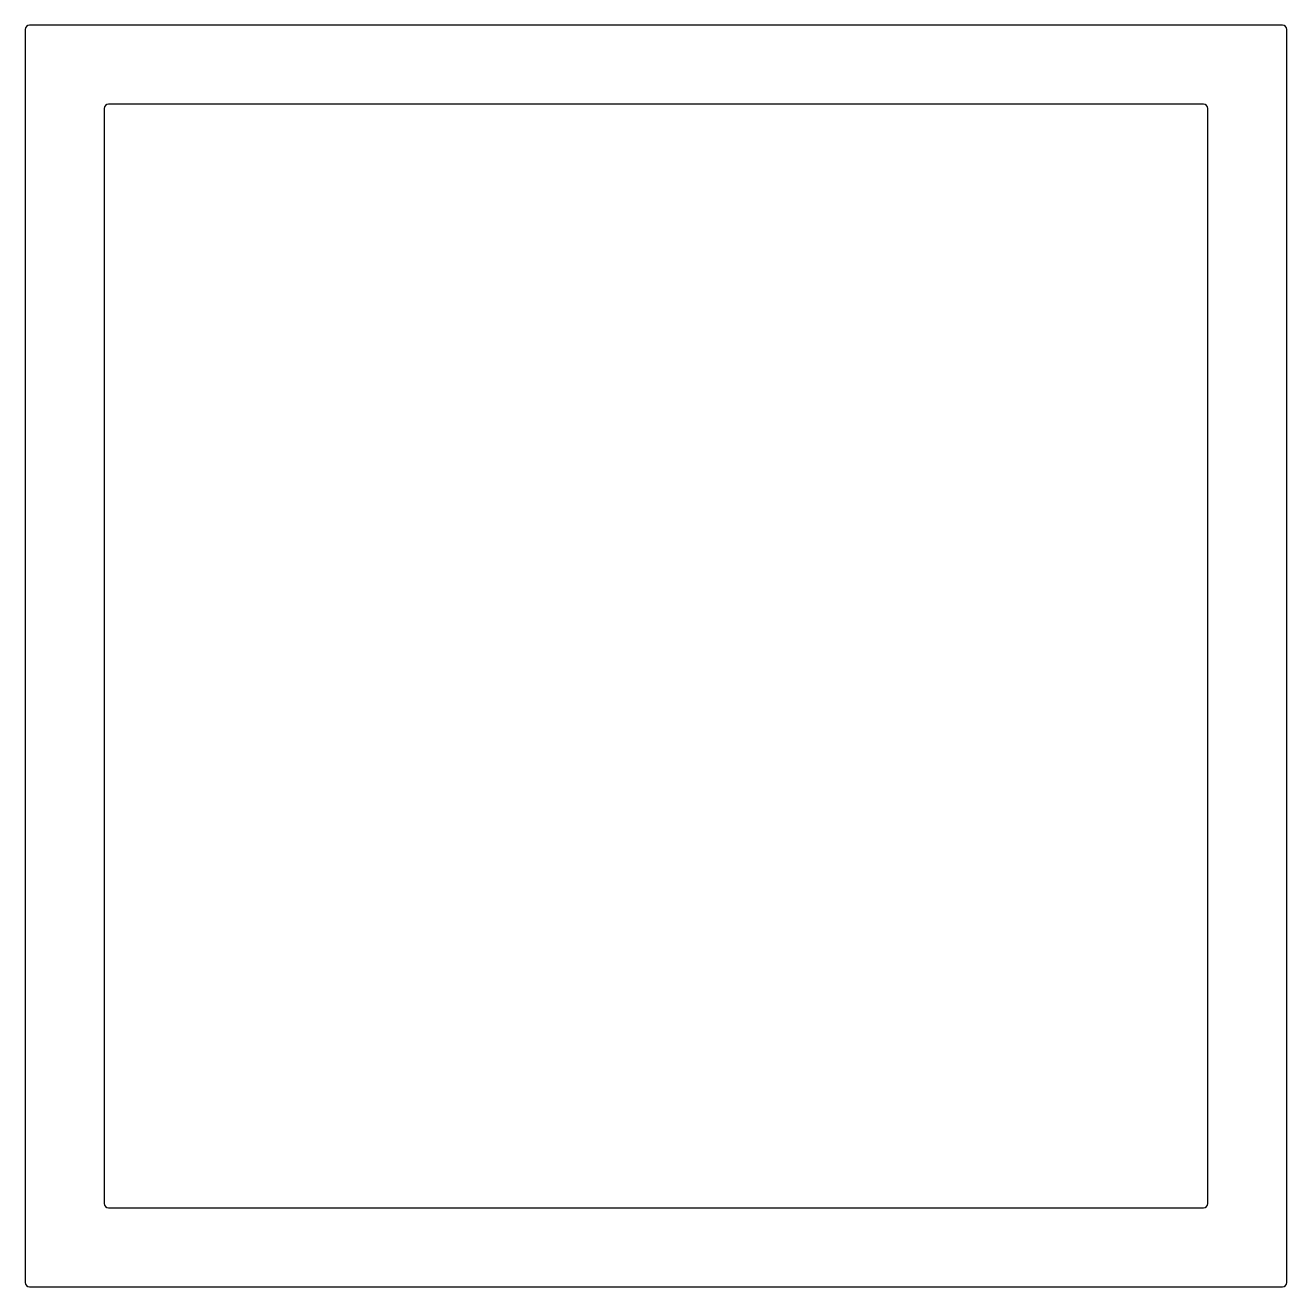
# Model space of a CAD drawing. Extents: x -36.6 to 39.6, y 2.6 to 78.8.
import ezdxf

# ---------------------------------------------------------------- set-up
doc = ezdxf.new("R2010")
doc.units = 0
doc.layers.get('0').update_dxf_attribs({"linetype": 'CONTINUOUS'})

msp = doc.modelspace()

# ---------------------------------------------------------------- linework, layer by layer
for p, q in [((-36.634, 78.512), (-36.634, 2.812)), ((39.316, 78.762), (-36.384, 78.762)), ((39.566, 2.812), (39.566, 78.512)), ((34.541, 73.987), (-31.608, 73.987)), ((-31.858, 73.737), (-31.858, 7.588)), ((34.791, 7.588), (34.791, 73.737)), ((-31.608, 7.338), (34.541, 7.338)), ((-36.384, 2.562), (39.316, 2.562))]:
    msp.add_line(p, q)
for centre, start, end in [((-36.384, 78.512), 90, 180), ((39.316, 78.512), 0, 90), ((-31.608, 73.737), 90, 180), ((34.541, 73.737), 0, 90), ((-31.608, 7.588), 180, 270), ((34.541, 7.588), 270, 0), ((-36.384, 2.812), 180, 270), ((39.316, 2.812), 270, 0)]:
    msp.add_arc(centre, 0.25, start, end)

doc.saveas('drawing.dxf')
